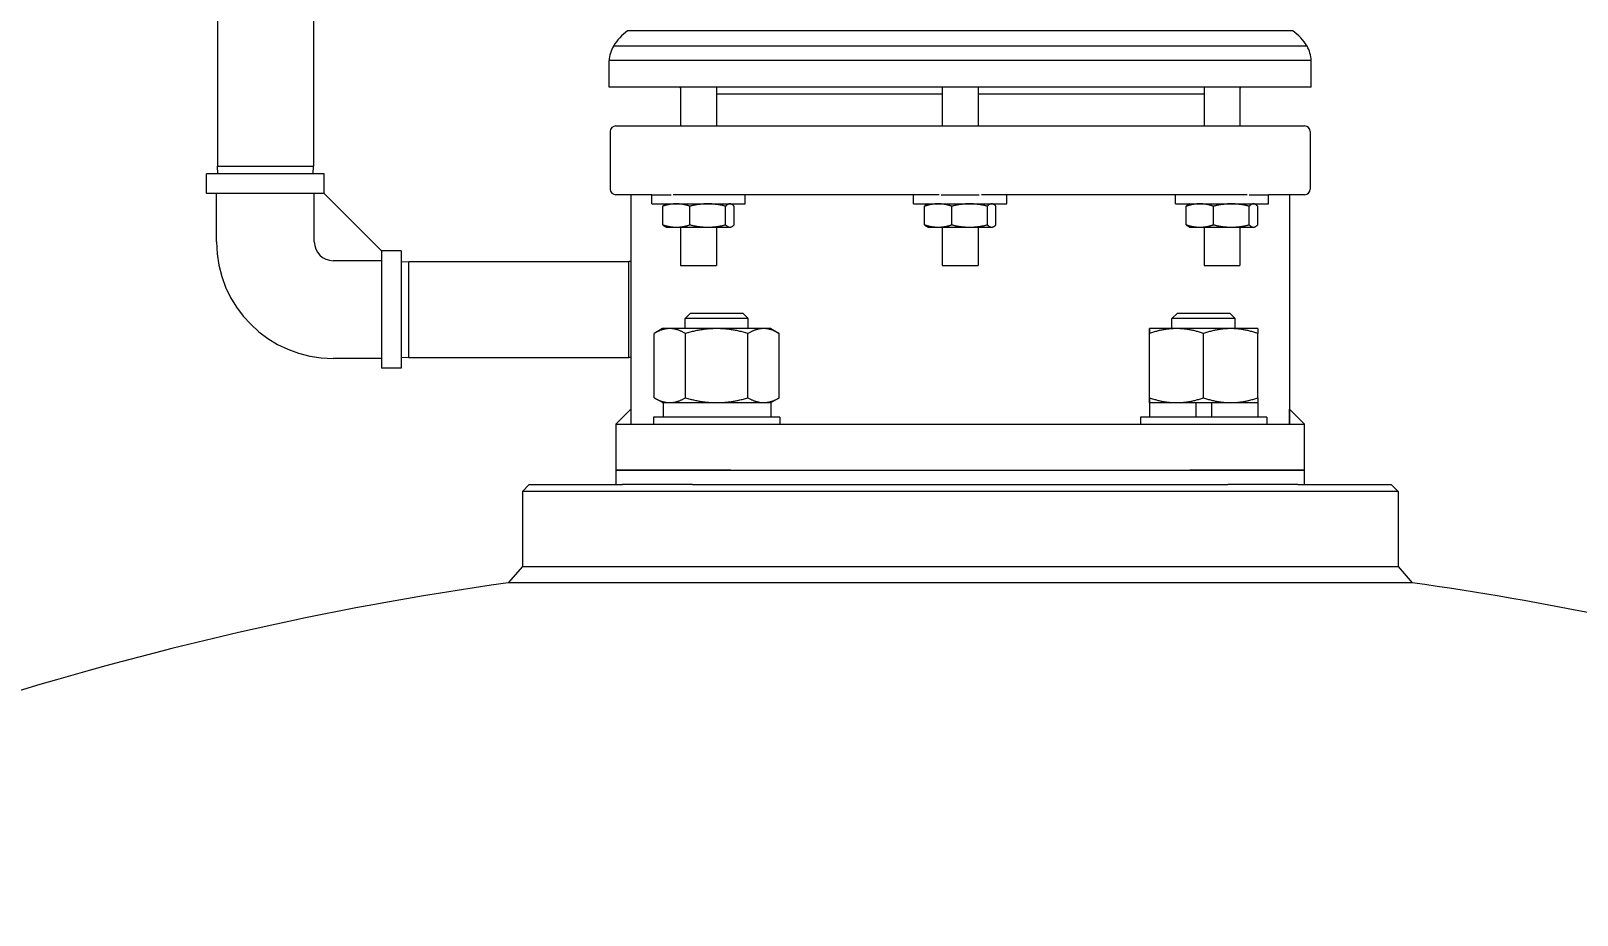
# Model space of a CAD drawing. Header units: inches. Extents: x 12 to 318, y 5 to 204.
# Drawn here: x 136.28 to 149.75, y 95.55 to 103.25 of the extents above; entities that cross this region are included whole.
import ezdxf

# ---------------------------------------------------------------- set-up
doc = ezdxf.new("R2010")
doc.units = ezdxf.units.IN
doc.header["$LTSCALE"] = 9.5
doc.header["$MEASUREMENT"] = 0
doc.layers.add('Dimension', color=7, linetype='Continuous', lineweight=25)
doc.layers.add('Visible', color=7, linetype='Continuous', lineweight=18)
doc.styles.add('Standard D-E', font='arial.ttf')
doc.dimstyles.new('in [mm] D-E NeptuneBenson', dxfattribs={"dimscale": 9.5, "dimtxt": 0.15, "dimasz": 0.098425, "dimexe": 0.125, "dimexo": 0.063, "dimgap": 0.031496, "dimtad": 0, "dimtih": 1, "dimtoh": 1, "dimdec": 4, "dimrnd": 1e-08, "dimzin": 3, "dimdsep": 46, "dimlunit": 5, "dimtxsty": 'Standard D-E', "dimcen": 0.09, "dimdle": 0.393701, "dimclrd": 256, "dimclre": 256, "dimclrt": 256, "dimadec": 1, "dimazin": 1, "dimtfac": 1, "dimtofl": 0, "dimtmove": 0, "dimatfit": 3, "dimfxl": 1, "dimfrac": 1, "dimtolj": 1, "dimtzin": 4, "dimlwd": -1, "dimlwe": -1, "dimarcsym": 0})

# ---------------------------------------------------------------- blocks, each defined once
blk = doc.blocks.new('*D27')
at = {"layer": 'Defpoints', "color": 0, "transparency": 16777216}
for p in [(144.797, 108.337), (183.91, 108.337), (159.202, 28.059)]:
    blk.add_point(p, dxfattribs=at)
at = {"layer": 'Dimension', "transparency": 16777216}
for p, q in [((145.396, 108.337), (185.098, 108.337)), ((183.91, 107.402), (183.91, 71.15)), ((183.91, 28.994), (183.91, 65.247)), ((159.801, 28.059), (185.098, 28.059))]:
    blk.add_line(p, q, dxfattribs=at)
for points in [[(183.754, 107.402), (184.066, 107.402), (183.91, 108.337)], [(183.754, 28.994), (184.066, 28.994), (183.91, 28.059)]]:
    blk.add_solid(points, dxfattribs=at)
at = {"layer": 'Dimension', "transparency": 16777216, "char_height": 1.425, "attachment_point": 5, "style": 'Standard D-E'}
for s, insert in [('\\A1; 80{\\H1x;\\S1#4;} in', (183.91, 69.938)), ('\\A1;[2039.1 mm]', (183.91, 66.986))]:
    blk.add_mtext(s, dxfattribs=dict(at, insert=insert))

msp = doc.modelspace()

# ---------------------------------------------------------------- linework, layer by layer
at = {"layer": 'Visible'}
for p, q in [((137.904747, 104.974365), (137.904747, 102.073577)), ((138.74205, 104.974365), (138.74205, 102.073577)), ((147.275238, 103.252082), (141.479276, 103.252082)), ((147.399501, 103.120004), (141.355012, 103.120004)), ((147.436165, 102.99363), (141.318348, 102.99363)), ((141.318348, 102.762932), (141.318348, 102.99363)), ((147.436165, 102.762932), (147.436165, 102.99363)), ((147.436165, 102.762932), (141.318348, 102.762932)), ((141.939975, 102.762932), (141.939975, 102.424365)), ((142.252475, 102.762932), (142.252475, 102.424365)), ((144.221007, 102.701104), (142.252475, 102.701104)), ((144.221007, 102.762932), (144.221007, 102.424365)), ((144.533507, 102.762932), (144.533507, 102.424365)), ((146.502038, 102.701104), (144.533507, 102.701104)), ((146.502038, 102.762932), (146.502038, 102.424365)), ((146.814538, 102.762932), (146.814538, 102.424365)), ((141.377257, 102.424365), (147.377257, 102.424365)), ((141.327257, 102.374365), (141.327257, 101.874365)), ((147.427257, 102.374365), (147.427257, 101.874365)), ((138.835997, 102.005467), (137.8108, 102.005467)), ((137.8108, 101.834601), (137.8108, 102.005467)), ((137.904747, 102.073577), (138.74205, 102.073577)), ((137.906875, 102.005467), (137.904747, 102.073577)), ((138.739922, 102.005467), (138.74205, 102.073577)), ((138.835997, 101.834601), (138.835997, 102.005467)), ((138.834483, 101.834601), (137.8108, 101.834601)), ((137.896233, 101.414916), (137.896233, 101.834601)), ((138.748746, 101.414916), (138.748746, 101.834601)), ((138.834483, 101.834601), (138.834483, 101.836115)), ((138.834483, 101.836115), (139.335149, 101.335449)), ((141.690694, 101.824365), (141.377257, 101.824365)), ((141.507257, 101.824365), (141.507257, 99.824365)), ((141.690225, 101.744932), (141.690225, 101.824365)), ((141.690225, 101.744932), (142.502225, 101.744932)), ((141.692115, 101.824932), (141.859979, 101.824932)), ((141.785146, 101.562239), (141.785146, 101.724625)), ((141.814725, 101.744932), (141.807155, 101.741402)), ((144.193124, 101.824365), (141.876245, 101.824365)), ((142.022323, 101.562239), (142.022323, 101.724625)), ((142.333402, 101.562239), (142.333402, 101.724625)), ((142.377725, 101.744932), (142.385296, 101.741402)), ((142.407304, 101.562239), (142.407304, 101.724625)), ((142.502225, 101.744932), (142.502225, 101.824365)), ((143.971257, 101.744932), (143.971257, 101.824365)), ((143.971257, 101.744932), (144.783257, 101.744932)), ((144.066178, 101.562239), (144.066178, 101.724625)), ((144.095757, 101.744932), (144.088186, 101.741402)), ((144.211037, 101.824932), (144.543477, 101.824932)), ((144.303354, 101.562239), (144.303354, 101.724625)), ((146.878269, 101.824365), (144.56139, 101.824365)), ((144.614433, 101.562239), (144.614433, 101.724625)), ((144.658757, 101.744932), (144.666327, 101.741402)), ((144.688336, 101.562239), (144.688336, 101.724625)), ((144.783257, 101.744932), (144.783257, 101.824365)), ((146.252288, 101.744932), (146.252288, 101.824365)), ((146.252288, 101.744932), (147.064288, 101.744932)), ((146.347209, 101.562239), (146.347209, 101.724625)), ((146.376788, 101.744932), (146.369218, 101.741402)), ((146.584386, 101.562239), (146.584386, 101.724625)), ((146.894535, 101.824932), (147.062399, 101.824932)), ((146.895465, 101.562239), (146.895465, 101.724625)), ((146.939788, 101.744932), (146.947359, 101.741402)), ((146.969368, 101.562239), (146.969368, 101.724625)), ((147.377257, 101.824365), (147.063819, 101.824365)), ((147.064288, 101.744932), (147.064288, 101.824365)), ((147.247257, 101.824365), (147.247257, 99.824365)), ((141.814725, 101.541932), (141.807155, 101.545462)), ((141.814725, 101.541932), (141.903734, 101.541932)), ((141.903734, 101.541932), (142.177862, 101.541932)), ((141.939975, 101.541932), (141.939975, 101.207932)), ((142.177862, 101.541932), (142.370353, 101.541932)), ((142.252475, 101.541932), (142.252475, 101.207932)), ((142.370353, 101.541932), (142.377725, 101.541932)), ((142.377725, 101.541932), (142.385296, 101.545462)), ((144.095757, 101.541932), (144.088186, 101.545462)), ((144.095757, 101.541932), (144.184766, 101.541932)), ((144.184766, 101.541932), (144.458894, 101.541932)), ((144.221007, 101.541932), (144.221007, 101.207932)), ((144.458894, 101.541932), (144.651385, 101.541932)), ((144.533507, 101.541932), (144.533507, 101.207932)), ((144.651385, 101.541932), (144.658757, 101.541932)), ((144.658757, 101.541932), (144.666327, 101.545462)), ((146.376788, 101.541932), (146.369218, 101.545462)), ((146.376788, 101.541932), (146.465798, 101.541932)), ((146.465798, 101.541932), (146.739925, 101.541932)), ((146.502038, 101.541932), (146.502038, 101.207932)), ((146.739925, 101.541932), (146.932416, 101.541932)), ((146.814538, 101.541932), (146.814538, 101.207932)), ((146.932416, 101.541932), (146.939788, 101.541932)), ((146.939788, 101.541932), (146.947359, 101.545462)), ((139.504501, 101.336963), (139.333635, 101.336963)), ((139.335149, 101.335449), (139.333635, 101.335449)), ((139.333635, 101.335449), (139.333635, 100.311766)), ((139.504501, 101.336963), (139.504501, 100.311766)), ((139.333635, 101.249712), (138.91395, 101.249712)), ((139.504501, 101.240888), (139.572611, 101.243016)), ((139.572611, 100.405713), (139.572611, 101.243016)), ((139.572611, 101.243016), (141.489147, 101.243016)), ((141.489147, 100.405713), (141.489147, 101.243016)), ((141.507257, 101.24245), (141.489147, 101.243016)), ((141.939975, 101.207932), (142.252475, 101.207932)), ((144.221007, 101.207932), (144.533507, 101.207932)), ((146.502038, 101.207932), (146.814538, 101.207932)), ((142.028009, 100.793459), (141.979666, 100.745156)), ((142.028009, 100.793459), (142.482505, 100.793459)), ((142.482505, 100.793459), (142.530847, 100.745156)), ((146.271009, 100.793459), (146.222666, 100.745156)), ((146.271009, 100.793459), (146.725505, 100.793459)), ((146.725505, 100.793459), (146.773847, 100.745156)), ((141.782816, 100.658026), (141.709736, 100.615834)), ((141.846116, 100.658026), (141.782816, 100.658026)), ((142.255268, 100.658026), (141.846116, 100.658026)), ((142.530847, 100.745156), (141.979666, 100.745156)), ((141.979666, 100.658026), (141.979666, 100.745156)), ((142.664408, 100.658026), (142.255268, 100.658026)), ((142.530847, 100.658026), (142.530847, 100.745156)), ((142.727698, 100.658026), (142.664408, 100.658026)), ((142.727698, 100.658026), (142.800777, 100.615834)), ((146.262046, 100.658026), (146.025816, 100.658026)), ((146.773847, 100.745156), (146.222666, 100.745156)), ((146.222666, 100.658026), (146.222666, 100.745156)), ((146.734487, 100.658026), (146.262046, 100.658026)), ((146.970698, 100.658026), (146.734487, 100.658026)), ((146.773847, 100.658026), (146.773847, 100.745156)), ((141.709729, 100.615829), (141.709736, 100.615834)), ((141.709729, 100.054554), (141.709729, 100.615829)), ((141.982504, 100.054554), (141.982504, 100.615829)), ((142.528031, 100.054554), (142.528031, 100.615829)), ((142.800785, 100.054554), (142.800785, 100.615829)), ((146.02581, 100.054554), (146.02581, 100.615829)), ((146.025822, 100.054554), (146.025822, 100.615829)), ((146.498269, 100.054554), (146.498269, 100.615829)), ((146.970704, 100.054554), (146.970704, 100.615829)), ((139.333635, 100.397199), (138.91395, 100.397199)), ((139.504501, 100.407842), (139.572611, 100.405713)), ((139.572611, 100.405713), (141.489147, 100.405713)), ((141.507257, 100.406279), (141.489147, 100.405713)), ((139.504501, 100.311766), (139.333635, 100.311766)), ((141.709736, 100.054549), (141.709729, 100.054554)), ((141.782816, 100.012357), (141.709736, 100.054549)), ((141.782816, 100.012357), (141.846116, 100.012357)), ((141.788806, 100.012357), (141.788806, 99.887357)), ((141.788809, 100.012357), (141.788809, 99.887357)), ((141.846116, 100.012357), (142.255268, 100.012357)), ((142.255268, 100.012357), (142.664408, 100.012357)), ((142.664408, 100.012357), (142.727698, 100.012357)), ((142.726608, 100.012357), (142.726608, 99.887357)), ((142.727698, 100.012357), (142.800777, 100.054549)), ((146.025816, 100.012357), (146.262046, 100.012357)), ((146.026906, 100.012357), (146.026906, 99.887357)), ((146.262046, 100.012357), (146.734487, 100.012357)), ((146.430467, 100.012357), (146.430467, 99.887357)), ((146.566068, 100.012357), (146.566068, 99.887357)), ((146.734487, 100.012357), (146.970698, 100.012357)), ((146.969608, 100.012357), (146.969608, 99.887357)), ((141.507257, 99.954365), (141.377257, 99.824365)), ((141.507257, 99.954365), (141.507257, 99.824365)), ((142.806438, 99.887357), (141.704076, 99.887357)), ((141.704076, 99.887357), (141.704076, 99.824365)), ((142.806438, 99.887357), (142.806438, 99.824365)), ((147.049438, 99.887357), (145.947076, 99.887357)), ((145.947076, 99.887357), (145.947076, 99.824365)), ((147.049438, 99.887357), (147.049438, 99.824365)), ((147.377257, 99.824365), (147.247257, 99.954365)), ((147.247257, 99.824365), (147.247257, 99.954365)), ((141.377257, 99.824365), (142.377257, 99.824365)), ((141.377257, 99.824365), (141.377257, 99.424365)), ((142.377257, 99.824365), (146.377257, 99.824365)), ((146.377257, 99.824365), (147.377257, 99.824365)), ((147.377257, 99.424365), (147.377257, 99.824365)), ((140.622257, 99.299365), (140.562257, 99.239365)), ((140.622257, 99.299365), (141.433829, 99.299365)), ((142.377257, 99.424365), (141.377257, 99.424365)), ((141.377257, 99.424365), (141.377257, 99.299365)), ((141.377257, 99.424365), (142.377257, 99.424365)), ((142.045678, 99.299365), (141.433829, 99.299365)), ((142.045678, 99.299365), (146.708836, 99.299365)), ((142.377257, 99.424365), (146.377257, 99.424365)), ((142.377257, 99.424365), (146.377257, 99.424365)), ((147.377257, 99.424365), (146.377257, 99.424365)), ((146.377257, 99.424365), (147.377257, 99.424365)), ((147.320684, 99.299365), (146.708836, 99.299365)), ((147.320684, 99.299365), (148.132257, 99.299365)), ((147.377257, 99.299365), (147.377257, 99.424365)), ((148.132257, 99.299365), (148.192257, 99.239365)), ((148.192257, 99.239365), (140.562257, 99.239365)), ((140.562257, 99.239365), (140.562257, 98.585047)), ((148.192257, 99.239365), (148.192257, 98.585047)), ((140.562257, 98.585047), (140.438444, 98.442858)), ((140.562257, 98.585047), (147.074869, 98.585047)), ((147.074869, 98.585047), (148.192257, 98.585047)), ((148.192257, 98.585047), (148.316069, 98.442858)), ((147.162418, 98.442858), (140.438444, 98.442858)), ((148.316069, 98.442858), (147.162418, 98.442858))]:
    msp.add_line(p, q, dxfattribs=at)
for centre, radius, start, end in [((141.733235, 102.888654), 0.443368, 124.9453408, 148.5468033), ((147.021279, 102.888654), 0.443368, 31.4531967, 55.0546592), ((141.606861, 102.978432), 0.288913, 150.6582796, 176.9846737), ((147.147652, 102.978432), 0.288913, 3.0153263, 29.3417204), ((142.057017, 102.821337), 0.1375, 205.1354813, 211.6561194), ((146.697497, 102.821337), 0.1375, 328.3438806, 334.8645187), ((141.377257, 102.374365), 0.05, 90, 180), ((147.377257, 102.374365), 0.05, 0, 90), ((141.377257, 101.874365), 0.05, 180, 270), ((147.377257, 101.874365), 0.05, 270, 0), ((138.91395, 101.414916), 1.017717, 180, 270), ((138.91395, 101.414916), 0.165204, 180, 270), ((144.377257, 70.527145), 28.192219, 98.0312245, 117.4438169), ((144.377257, 70.527145), 28.192219, 78.4010926, 81.9687755)]:
    msp.add_arc(centre, radius, start, end, dxfattribs=at)
for points, weights in [([(141.903734, 101.744932), (141.848697, 101.744932), (141.785146, 101.724625)], [1, 1.0379548493, 1]), ([(141.785146, 101.724625), (141.796795, 101.736571), (141.807155, 101.741402)], [1, 1.02198415007, 1.01850104822]), ([(142.022323, 101.724625), (141.958771, 101.744932), (141.903734, 101.744932)], [1, 1.0379548493, 1]), ([(142.177862, 101.744932), (142.105676, 101.744932), (142.022323, 101.724625)], [1, 1.0379548493, 1]), ([(142.333402, 101.724625), (142.250048, 101.744932), (142.177862, 101.744932)], [1, 1.0379548493, 1]), ([(142.370353, 101.744932), (142.353204, 101.744932), (142.333402, 101.724625)], [1, 1.0379548493, 1]), ([(142.407304, 101.724625), (142.387502, 101.744932), (142.370353, 101.744932)], [1, 1.0379548493, 1]), ([(144.184766, 101.744932), (144.129729, 101.744932), (144.066178, 101.724625)], [1, 1.0379548493, 1]), ([(144.066178, 101.724625), (144.077827, 101.736571), (144.088186, 101.741402)], [1, 1.02198415007, 1.01850104822]), ([(144.303354, 101.724625), (144.239803, 101.744932), (144.184766, 101.744932)], [1, 1.0379548493, 1]), ([(144.458894, 101.744932), (144.386708, 101.744932), (144.303354, 101.724625)], [1, 1.0379548493, 1]), ([(144.614433, 101.724625), (144.53108, 101.744932), (144.458894, 101.744932)], [1, 1.0379548493, 1]), ([(144.651385, 101.744932), (144.634235, 101.744932), (144.614433, 101.724625)], [1, 1.0379548493, 1]), ([(144.688336, 101.724625), (144.668534, 101.744932), (144.651385, 101.744932)], [1, 1.0379548493, 1]), ([(146.465798, 101.744932), (146.410761, 101.744932), (146.347209, 101.724625)], [1, 1.0379548493, 1]), ([(146.347209, 101.724625), (146.358858, 101.736571), (146.369218, 101.741402)], [1, 1.02198415007, 1.01850104822]), ([(146.584386, 101.724625), (146.520835, 101.744932), (146.465798, 101.744932)], [1, 1.0379548493, 1]), ([(146.739925, 101.744932), (146.667739, 101.744932), (146.584386, 101.724625)], [1, 1.0379548493, 1]), ([(146.895465, 101.724625), (146.812112, 101.744932), (146.739925, 101.744932)], [1, 1.0379548493, 1]), ([(146.932416, 101.744932), (146.915267, 101.744932), (146.895465, 101.724625)], [1, 1.0379548493, 1]), ([(146.969368, 101.724625), (146.949565, 101.744932), (146.932416, 101.744932)], [1, 1.0379548493, 1]), ([(141.785146, 101.562239), (141.848697, 101.541932), (141.903734, 101.541932)], [1, 1.0379548493, 1]), ([(141.807155, 101.545462), (141.796795, 101.550293), (141.785146, 101.562239)], [1.01850104822, 1.02198415007, 1]), ([(141.903734, 101.541932), (141.958771, 101.541932), (142.022323, 101.562239)], [1, 1.0379548493, 1]), ([(142.022323, 101.562239), (142.105676, 101.541932), (142.177862, 101.541932)], [1, 1.0379548493, 1]), ([(142.177862, 101.541932), (142.250048, 101.541932), (142.333402, 101.562239)], [1, 1.0379548493, 1]), ([(142.333402, 101.562239), (142.353204, 101.541932), (142.370353, 101.541932)], [1, 1.0379548493, 1]), ([(142.370353, 101.541932), (142.387502, 101.541932), (142.407304, 101.562239)], [1, 1.0379548493, 1]), ([(144.066178, 101.562239), (144.129729, 101.541932), (144.184766, 101.541932)], [1, 1.0379548493, 1]), ([(144.088186, 101.545462), (144.077827, 101.550293), (144.066178, 101.562239)], [1.01850104822, 1.02198415007, 1]), ([(144.184766, 101.541932), (144.239803, 101.541932), (144.303354, 101.562239)], [1, 1.0379548493, 1]), ([(144.303354, 101.562239), (144.386708, 101.541932), (144.458894, 101.541932)], [1, 1.0379548493, 1]), ([(144.458894, 101.541932), (144.53108, 101.541932), (144.614433, 101.562239)], [1, 1.0379548493, 1]), ([(144.614433, 101.562239), (144.634235, 101.541932), (144.651385, 101.541932)], [1, 1.0379548493, 1]), ([(144.651385, 101.541932), (144.668534, 101.541932), (144.688336, 101.562239)], [1, 1.0379548493, 1]), ([(146.369218, 101.545462), (146.358858, 101.550293), (146.347209, 101.562239)], [1.01850104822, 1.02198415007, 1]), ([(146.347209, 101.562239), (146.410761, 101.541932), (146.465798, 101.541932)], [1, 1.0379548493, 1]), ([(146.465798, 101.541932), (146.520835, 101.541932), (146.584386, 101.562239)], [1, 1.0379548493, 1]), ([(146.584386, 101.562239), (146.667739, 101.541932), (146.739925, 101.541932)], [1, 1.0379548493, 1]), ([(146.739925, 101.541932), (146.812112, 101.541932), (146.895465, 101.562239)], [1, 1.0379548493, 1]), ([(146.895465, 101.562239), (146.915267, 101.541932), (146.932416, 101.541932)], [1, 1.0379548493, 1]), ([(146.932416, 101.541932), (146.949565, 101.541932), (146.969368, 101.562239)], [1, 1.0379548493, 1]), ([(141.846116, 100.658026), (141.782819, 100.658026), (141.709729, 100.615829)], [1, 1.0379548493, 1]), ([(141.982504, 100.615829), (141.909414, 100.658026), (141.846116, 100.658026)], [1, 1.0379548493, 1]), ([(142.255268, 100.658026), (142.128677, 100.658026), (141.982504, 100.615829)], [1, 1.0379548493, 1]), ([(142.528031, 100.615829), (142.381858, 100.658026), (142.255268, 100.658026)], [1, 1.0379548493, 1]), ([(142.664408, 100.658026), (142.601115, 100.658026), (142.528031, 100.615829)], [1, 1.0379548493, 1]), ([(142.800785, 100.615829), (142.727701, 100.658026), (142.664408, 100.658026)], [1, 1.0379548493, 1]), ([(146.025816, 100.658026), (146.025813, 100.658026), (146.02581, 100.615829)], [1, 1.0379548493, 1]), ([(146.025822, 100.615829), (146.025819, 100.658026), (146.025816, 100.658026)], [1, 1.0379548493, 1]), ([(146.262046, 100.658026), (146.152414, 100.658026), (146.025822, 100.615829)], [1, 1.0379548493, 1]), ([(146.498269, 100.615829), (146.371677, 100.658026), (146.262046, 100.658026)], [1, 1.0379548493, 1]), ([(146.734487, 100.658026), (146.624858, 100.658026), (146.498269, 100.615829)], [1, 1.0379548493, 1]), ([(146.970704, 100.615829), (146.844115, 100.658026), (146.734487, 100.658026)], [1, 1.0379548493, 1]), ([(146.970698, 100.658026), (146.970701, 100.658024), (146.970704, 100.615829)], [1.0000030929, 1.03795330279, 1]), ([(141.709729, 100.054554), (141.782819, 100.012357), (141.846116, 100.012357)], [1, 1.0379548493, 1]), ([(141.846116, 100.012357), (141.909414, 100.012357), (141.982504, 100.054554)], [1, 1.0379548493, 1]), ([(141.982504, 100.054554), (142.128677, 100.012357), (142.255268, 100.012357)], [1, 1.0379548493, 1]), ([(142.255268, 100.012357), (142.381858, 100.012357), (142.528031, 100.054554)], [1, 1.0379548493, 1]), ([(142.528031, 100.054554), (142.601115, 100.012357), (142.664408, 100.012357)], [1, 1.0379548493, 1]), ([(142.664408, 100.012357), (142.727701, 100.012357), (142.800785, 100.054554)], [1, 1.0379548493, 1]), ([(146.02581, 100.054554), (146.025813, 100.012357), (146.025816, 100.012357)], [1, 1.0379548493, 1]), ([(146.025816, 100.012357), (146.025819, 100.012357), (146.025822, 100.054554)], [1, 1.0379548493, 1]), ([(146.025822, 100.054554), (146.152414, 100.012357), (146.262046, 100.012357)], [1, 1.0379548493, 1]), ([(146.262046, 100.012357), (146.371677, 100.012357), (146.498269, 100.054554)], [1, 1.0379548493, 1]), ([(146.498269, 100.054554), (146.624858, 100.012357), (146.734487, 100.012357)], [1, 1.0379548493, 1]), ([(146.734487, 100.012357), (146.844115, 100.012357), (146.970704, 100.054554)], [1, 1.0379548493, 1]), ([(146.970704, 100.054554), (146.970701, 100.012358), (146.970698, 100.012357)], [1, 1.03795330279, 1.0000030929])]:
    msp.add_rational_spline(points, weights, degree=2, dxfattribs=at)

# ---------------------------------------------------------------- dimensions: what is measured, and where the dimension line sits
at = {"layer": 'Dimension'}
dim = msp.add_linear_dim(base=(183.910165, 108.337365), p1=(159.202494, 28.059365), p2=(144.797257, 108.337365), angle=90, text=' <> in\\X[2039.1 mm]', dimstyle='in [mm] D-E NeptuneBenson', override={"dimgap": 0.031496, "dimdec": 4, "dimpost": '', "dimtol": 0, "dimlim": 0, "dimtp": 0, "dimtm": 0, "dimtdec": 2, "dimatfit": 1}, dxfattribs=at)
dim.commit()
dim.dimension.update_dxf_attribs({"geometry": '*D27', "text_midpoint": (183.910165, 68.198365), "dimtype": 160})

doc.saveas('drawing.dxf')
